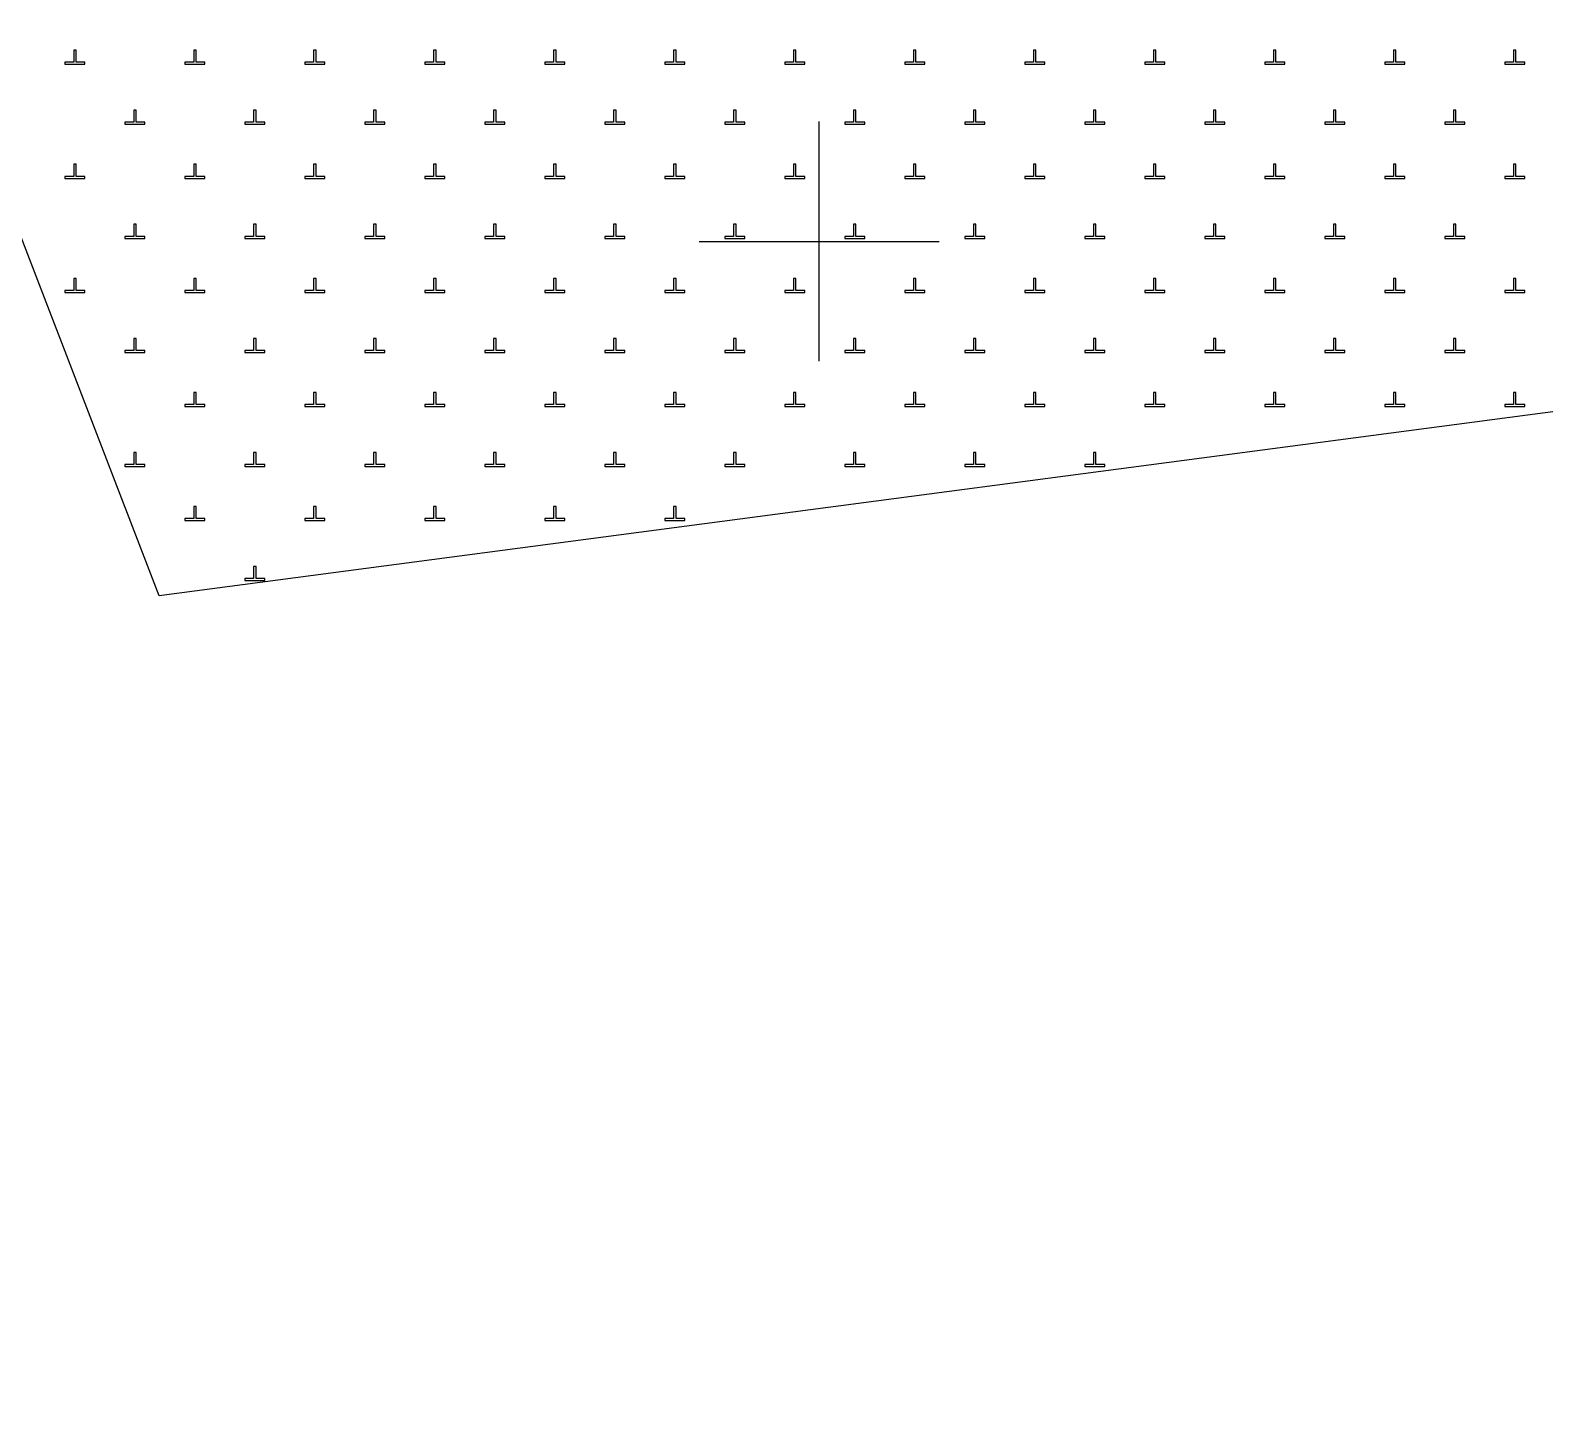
# Model space of a CAD drawing. Extents: x 550890 to 551618, y 1839259 to 1840146.
# Drawn here: x 551380.28 to 551418.14, y 1839971.05 to 1840005.28 of the extents above; entities that cross this region are included whole.
import ezdxf

# ---------------------------------------------------------------- set-up
doc = ezdxf.new("R2010")
doc.units = 0
for name, color, linetype in [('Level 10', 7, 'Continuous'), ('Level 19', 7, 'Continuous'), ('Level 63', 7, 'Continuous')]:
    doc.layers.add(name, color=color, linetype=linetype)

msp = doc.modelspace()

# ---------------------------------------------------------------- linework, layer by layer
at = {"layer": 'Level 10'}
msp.add_lwpolyline([(551419.93, 1839941.82), (551449.31, 1839963.25), (551424.53, 1839996.55), (551383.5, 1839991.13), (551380.09, 1840000), (551364.14, 1840041.48), (551375.37, 1840077.11), (551380.41, 1840102.63)], dxfattribs=at)
at = {"layer": 'Level 19'}
for p, q in [((551381.42, 1840004.78), (551381.36, 1840004.78)), ((551381.36, 1840004.78), (551381.36, 1840004.48)), ((551381.42, 1840004.48), (551381.42, 1840004.78)), ((551384.42, 1840004.78), (551384.36, 1840004.78)), ((551384.36, 1840004.78), (551384.36, 1840004.48)), ((551384.42, 1840004.48), (551384.42, 1840004.78)), ((551387.42, 1840004.78), (551387.36, 1840004.78)), ((551387.36, 1840004.78), (551387.36, 1840004.48)), ((551387.42, 1840004.48), (551387.42, 1840004.78)), ((551390.42, 1840004.78), (551390.36, 1840004.78)), ((551390.36, 1840004.78), (551390.36, 1840004.48)), ((551390.42, 1840004.48), (551390.42, 1840004.78)), ((551393.42, 1840004.78), (551393.36, 1840004.78)), ((551393.36, 1840004.78), (551393.36, 1840004.48)), ((551393.42, 1840004.48), (551393.42, 1840004.78)), ((551396.42, 1840004.78), (551396.36, 1840004.78)), ((551396.36, 1840004.78), (551396.36, 1840004.48)), ((551396.42, 1840004.48), (551396.42, 1840004.78)), ((551399.42, 1840004.78), (551399.36, 1840004.78)), ((551399.36, 1840004.78), (551399.36, 1840004.48)), ((551399.42, 1840004.48), (551399.42, 1840004.78)), ((551402.42, 1840004.78), (551402.36, 1840004.78)), ((551402.36, 1840004.78), (551402.36, 1840004.48)), ((551402.42, 1840004.48), (551402.42, 1840004.78)), ((551405.42, 1840004.78), (551405.36, 1840004.78)), ((551405.36, 1840004.78), (551405.36, 1840004.48)), ((551405.42, 1840004.48), (551405.42, 1840004.78)), ((551408.42, 1840004.78), (551408.36, 1840004.78)), ((551408.36, 1840004.78), (551408.36, 1840004.48)), ((551408.42, 1840004.48), (551408.42, 1840004.78)), ((551411.42, 1840004.78), (551411.36, 1840004.78)), ((551411.36, 1840004.78), (551411.36, 1840004.48)), ((551411.42, 1840004.48), (551411.42, 1840004.78)), ((551414.42, 1840004.78), (551414.36, 1840004.78)), ((551414.36, 1840004.78), (551414.36, 1840004.48)), ((551414.42, 1840004.48), (551414.42, 1840004.78)), ((551417.42, 1840004.78), (551417.36, 1840004.78)), ((551417.36, 1840004.78), (551417.36, 1840004.48)), ((551417.42, 1840004.48), (551417.42, 1840004.78)), ((551381.36, 1840004.48), (551381.14, 1840004.48)), ((551381.14, 1840004.48), (551381.14, 1840004.43)), ((551381.14, 1840004.43), (551381.64, 1840004.43)), ((551381.64, 1840004.48), (551381.42, 1840004.48)), ((551381.64, 1840004.43), (551381.64, 1840004.48)), ((551384.36, 1840004.48), (551384.14, 1840004.48)), ((551384.14, 1840004.48), (551384.14, 1840004.43)), ((551384.14, 1840004.43), (551384.64, 1840004.43)), ((551384.64, 1840004.48), (551384.42, 1840004.48)), ((551384.64, 1840004.43), (551384.64, 1840004.48)), ((551387.36, 1840004.48), (551387.14, 1840004.48)), ((551387.14, 1840004.48), (551387.14, 1840004.43)), ((551387.14, 1840004.43), (551387.64, 1840004.43)), ((551387.64, 1840004.48), (551387.42, 1840004.48)), ((551387.64, 1840004.43), (551387.64, 1840004.48)), ((551390.36, 1840004.48), (551390.14, 1840004.48)), ((551390.14, 1840004.48), (551390.14, 1840004.43)), ((551390.14, 1840004.43), (551390.64, 1840004.43)), ((551390.64, 1840004.48), (551390.42, 1840004.48)), ((551390.64, 1840004.43), (551390.64, 1840004.48)), ((551393.36, 1840004.48), (551393.14, 1840004.48)), ((551393.14, 1840004.48), (551393.14, 1840004.43)), ((551393.14, 1840004.43), (551393.64, 1840004.43)), ((551393.64, 1840004.48), (551393.42, 1840004.48)), ((551393.64, 1840004.43), (551393.64, 1840004.48)), ((551396.36, 1840004.48), (551396.14, 1840004.48)), ((551396.14, 1840004.48), (551396.14, 1840004.43)), ((551396.14, 1840004.43), (551396.64, 1840004.43)), ((551396.64, 1840004.48), (551396.42, 1840004.48)), ((551396.64, 1840004.43), (551396.64, 1840004.48)), ((551399.36, 1840004.48), (551399.14, 1840004.48)), ((551399.14, 1840004.48), (551399.14, 1840004.43)), ((551399.14, 1840004.43), (551399.64, 1840004.43)), ((551399.64, 1840004.48), (551399.42, 1840004.48)), ((551399.64, 1840004.43), (551399.64, 1840004.48)), ((551402.36, 1840004.48), (551402.14, 1840004.48)), ((551402.14, 1840004.48), (551402.14, 1840004.43)), ((551402.14, 1840004.43), (551402.64, 1840004.43)), ((551402.64, 1840004.48), (551402.42, 1840004.48)), ((551402.64, 1840004.43), (551402.64, 1840004.48)), ((551405.36, 1840004.48), (551405.14, 1840004.48)), ((551405.14, 1840004.48), (551405.14, 1840004.43)), ((551405.14, 1840004.43), (551405.64, 1840004.43)), ((551405.64, 1840004.48), (551405.42, 1840004.48)), ((551405.64, 1840004.43), (551405.64, 1840004.48)), ((551408.36, 1840004.48), (551408.14, 1840004.48)), ((551408.14, 1840004.48), (551408.14, 1840004.43)), ((551408.14, 1840004.43), (551408.64, 1840004.43)), ((551408.64, 1840004.48), (551408.42, 1840004.48)), ((551408.64, 1840004.43), (551408.64, 1840004.48)), ((551411.36, 1840004.48), (551411.14, 1840004.48)), ((551411.14, 1840004.48), (551411.14, 1840004.43)), ((551411.14, 1840004.43), (551411.64, 1840004.43)), ((551411.64, 1840004.48), (551411.42, 1840004.48)), ((551411.64, 1840004.43), (551411.64, 1840004.48)), ((551414.36, 1840004.48), (551414.14, 1840004.48)), ((551414.14, 1840004.48), (551414.14, 1840004.43)), ((551414.14, 1840004.43), (551414.64, 1840004.43)), ((551414.64, 1840004.48), (551414.42, 1840004.48)), ((551414.64, 1840004.43), (551414.64, 1840004.48)), ((551417.36, 1840004.48), (551417.14, 1840004.48)), ((551417.14, 1840004.48), (551417.14, 1840004.43)), ((551417.14, 1840004.43), (551417.64, 1840004.43)), ((551417.64, 1840004.48), (551417.42, 1840004.48)), ((551417.64, 1840004.43), (551417.64, 1840004.48)), ((551382.92, 1840003.28), (551382.86, 1840003.28)), ((551382.86, 1840003.28), (551382.86, 1840002.98)), ((551382.92, 1840002.98), (551382.92, 1840003.28)), ((551385.92, 1840003.28), (551385.86, 1840003.28)), ((551385.86, 1840003.28), (551385.86, 1840002.98)), ((551385.92, 1840002.98), (551385.92, 1840003.28)), ((551388.92, 1840003.28), (551388.86, 1840003.28)), ((551388.86, 1840003.28), (551388.86, 1840002.98)), ((551388.92, 1840002.98), (551388.92, 1840003.28)), ((551391.92, 1840003.28), (551391.86, 1840003.28)), ((551391.86, 1840003.28), (551391.86, 1840002.98)), ((551391.92, 1840002.98), (551391.92, 1840003.28)), ((551394.92, 1840003.28), (551394.86, 1840003.28)), ((551394.86, 1840003.28), (551394.86, 1840002.98)), ((551394.92, 1840002.98), (551394.92, 1840003.28)), ((551397.92, 1840003.28), (551397.86, 1840003.28)), ((551397.86, 1840003.28), (551397.86, 1840002.98)), ((551397.92, 1840002.98), (551397.92, 1840003.28)), ((551400.92, 1840003.28), (551400.86, 1840003.28)), ((551400.86, 1840003.28), (551400.86, 1840002.98)), ((551400.92, 1840002.98), (551400.92, 1840003.28)), ((551403.92, 1840003.28), (551403.86, 1840003.28)), ((551403.86, 1840003.28), (551403.86, 1840002.98)), ((551403.92, 1840002.98), (551403.92, 1840003.28)), ((551406.92, 1840003.28), (551406.86, 1840003.28)), ((551406.86, 1840003.28), (551406.86, 1840002.98)), ((551406.92, 1840002.98), (551406.92, 1840003.28)), ((551409.92, 1840003.28), (551409.86, 1840003.28)), ((551409.86, 1840003.28), (551409.86, 1840002.98)), ((551409.92, 1840002.98), (551409.92, 1840003.28)), ((551412.92, 1840003.28), (551412.86, 1840003.28)), ((551412.86, 1840003.28), (551412.86, 1840002.98)), ((551412.92, 1840002.98), (551412.92, 1840003.28)), ((551415.92, 1840003.28), (551415.86, 1840003.28)), ((551415.86, 1840003.28), (551415.86, 1840002.98)), ((551415.92, 1840002.98), (551415.92, 1840003.28)), ((551382.86, 1840002.98), (551382.64, 1840002.98)), ((551382.64, 1840002.98), (551382.64, 1840002.93)), ((551382.64, 1840002.93), (551383.14, 1840002.93)), ((551383.14, 1840002.98), (551382.92, 1840002.98)), ((551383.14, 1840002.93), (551383.14, 1840002.98)), ((551385.86, 1840002.98), (551385.64, 1840002.98)), ((551385.64, 1840002.98), (551385.64, 1840002.93)), ((551385.64, 1840002.93), (551386.14, 1840002.93)), ((551386.14, 1840002.98), (551385.92, 1840002.98)), ((551386.14, 1840002.93), (551386.14, 1840002.98)), ((551388.86, 1840002.98), (551388.64, 1840002.98)), ((551388.64, 1840002.98), (551388.64, 1840002.93)), ((551388.64, 1840002.93), (551389.14, 1840002.93)), ((551389.14, 1840002.98), (551388.92, 1840002.98)), ((551389.14, 1840002.93), (551389.14, 1840002.98)), ((551391.86, 1840002.98), (551391.64, 1840002.98)), ((551391.64, 1840002.98), (551391.64, 1840002.93)), ((551391.64, 1840002.93), (551392.14, 1840002.93)), ((551392.14, 1840002.98), (551391.92, 1840002.98)), ((551392.14, 1840002.93), (551392.14, 1840002.98)), ((551394.86, 1840002.98), (551394.64, 1840002.98)), ((551394.64, 1840002.98), (551394.64, 1840002.93)), ((551394.64, 1840002.93), (551395.14, 1840002.93)), ((551395.14, 1840002.98), (551394.92, 1840002.98)), ((551395.14, 1840002.93), (551395.14, 1840002.98)), ((551397.86, 1840002.98), (551397.64, 1840002.98)), ((551397.64, 1840002.98), (551397.64, 1840002.93)), ((551397.64, 1840002.93), (551398.14, 1840002.93)), ((551398.14, 1840002.98), (551397.92, 1840002.98)), ((551398.14, 1840002.93), (551398.14, 1840002.98)), ((551400.86, 1840002.98), (551400.64, 1840002.98)), ((551400.64, 1840002.98), (551400.64, 1840002.93)), ((551400.64, 1840002.93), (551401.14, 1840002.93)), ((551401.14, 1840002.98), (551400.92, 1840002.98)), ((551401.14, 1840002.93), (551401.14, 1840002.98)), ((551403.86, 1840002.98), (551403.64, 1840002.98)), ((551403.64, 1840002.98), (551403.64, 1840002.93)), ((551403.64, 1840002.93), (551404.14, 1840002.93)), ((551404.14, 1840002.98), (551403.92, 1840002.98)), ((551404.14, 1840002.93), (551404.14, 1840002.98)), ((551406.86, 1840002.98), (551406.64, 1840002.98)), ((551406.64, 1840002.98), (551406.64, 1840002.93)), ((551406.64, 1840002.93), (551407.14, 1840002.93)), ((551407.14, 1840002.98), (551406.92, 1840002.98)), ((551407.14, 1840002.93), (551407.14, 1840002.98)), ((551409.86, 1840002.98), (551409.64, 1840002.98)), ((551409.64, 1840002.98), (551409.64, 1840002.93)), ((551409.64, 1840002.93), (551410.14, 1840002.93)), ((551410.14, 1840002.98), (551409.92, 1840002.98)), ((551410.14, 1840002.93), (551410.14, 1840002.98)), ((551412.86, 1840002.98), (551412.64, 1840002.98)), ((551412.64, 1840002.98), (551412.64, 1840002.93)), ((551412.64, 1840002.93), (551413.14, 1840002.93)), ((551413.14, 1840002.98), (551412.92, 1840002.98)), ((551413.14, 1840002.93), (551413.14, 1840002.98)), ((551415.86, 1840002.98), (551415.64, 1840002.98)), ((551415.64, 1840002.98), (551415.64, 1840002.93)), ((551415.64, 1840002.93), (551416.14, 1840002.93)), ((551416.14, 1840002.98), (551415.92, 1840002.98)), ((551416.14, 1840002.93), (551416.14, 1840002.98)), ((551381.36, 1840001.62), (551381.14, 1840001.62)), ((551381.14, 1840001.62), (551381.14, 1840001.57)), ((551381.42, 1840001.93), (551381.36, 1840001.93)), ((551381.36, 1840001.93), (551381.36, 1840001.62)), ((551381.42, 1840001.62), (551381.42, 1840001.93)), ((551381.64, 1840001.62), (551381.42, 1840001.62)), ((551381.64, 1840001.57), (551381.64, 1840001.62)), ((551384.36, 1840001.62), (551384.14, 1840001.62)), ((551384.14, 1840001.62), (551384.14, 1840001.57)), ((551384.42, 1840001.93), (551384.36, 1840001.93)), ((551384.36, 1840001.93), (551384.36, 1840001.62)), ((551384.42, 1840001.62), (551384.42, 1840001.93)), ((551384.64, 1840001.62), (551384.42, 1840001.62)), ((551384.64, 1840001.57), (551384.64, 1840001.62)), ((551387.36, 1840001.62), (551387.14, 1840001.62)), ((551387.14, 1840001.62), (551387.14, 1840001.57)), ((551387.42, 1840001.93), (551387.36, 1840001.93)), ((551387.36, 1840001.93), (551387.36, 1840001.62)), ((551387.42, 1840001.62), (551387.42, 1840001.93)), ((551387.64, 1840001.62), (551387.42, 1840001.62)), ((551387.64, 1840001.57), (551387.64, 1840001.62)), ((551390.36, 1840001.62), (551390.14, 1840001.62)), ((551390.14, 1840001.62), (551390.14, 1840001.57)), ((551390.42, 1840001.93), (551390.36, 1840001.93)), ((551390.36, 1840001.93), (551390.36, 1840001.62)), ((551390.42, 1840001.62), (551390.42, 1840001.93)), ((551390.64, 1840001.62), (551390.42, 1840001.62)), ((551390.64, 1840001.57), (551390.64, 1840001.62)), ((551393.36, 1840001.62), (551393.14, 1840001.62)), ((551393.14, 1840001.62), (551393.14, 1840001.57)), ((551393.42, 1840001.93), (551393.36, 1840001.93)), ((551393.36, 1840001.93), (551393.36, 1840001.62)), ((551393.42, 1840001.62), (551393.42, 1840001.93)), ((551393.64, 1840001.62), (551393.42, 1840001.62)), ((551393.64, 1840001.57), (551393.64, 1840001.62)), ((551396.36, 1840001.62), (551396.14, 1840001.62)), ((551396.14, 1840001.62), (551396.14, 1840001.57)), ((551396.42, 1840001.93), (551396.36, 1840001.93)), ((551396.36, 1840001.93), (551396.36, 1840001.62)), ((551396.42, 1840001.62), (551396.42, 1840001.93)), ((551396.64, 1840001.62), (551396.42, 1840001.62)), ((551396.64, 1840001.57), (551396.64, 1840001.62)), ((551399.36, 1840001.62), (551399.14, 1840001.62)), ((551399.14, 1840001.62), (551399.14, 1840001.57)), ((551399.42, 1840001.93), (551399.36, 1840001.93)), ((551399.36, 1840001.93), (551399.36, 1840001.62)), ((551399.42, 1840001.62), (551399.42, 1840001.93)), ((551399.64, 1840001.62), (551399.42, 1840001.62)), ((551399.64, 1840001.57), (551399.64, 1840001.62)), ((551402.36, 1840001.62), (551402.14, 1840001.62)), ((551402.14, 1840001.62), (551402.14, 1840001.57)), ((551402.42, 1840001.93), (551402.36, 1840001.93)), ((551402.36, 1840001.93), (551402.36, 1840001.62)), ((551402.42, 1840001.62), (551402.42, 1840001.93)), ((551402.64, 1840001.62), (551402.42, 1840001.62)), ((551402.64, 1840001.57), (551402.64, 1840001.62)), ((551405.36, 1840001.62), (551405.14, 1840001.62)), ((551405.14, 1840001.62), (551405.14, 1840001.57)), ((551405.42, 1840001.93), (551405.36, 1840001.93)), ((551405.36, 1840001.93), (551405.36, 1840001.62)), ((551405.42, 1840001.62), (551405.42, 1840001.93)), ((551405.64, 1840001.62), (551405.42, 1840001.62)), ((551405.64, 1840001.57), (551405.64, 1840001.62)), ((551408.36, 1840001.62), (551408.14, 1840001.62)), ((551408.14, 1840001.62), (551408.14, 1840001.57)), ((551408.42, 1840001.93), (551408.36, 1840001.93)), ((551408.36, 1840001.93), (551408.36, 1840001.62)), ((551408.42, 1840001.62), (551408.42, 1840001.93)), ((551408.64, 1840001.62), (551408.42, 1840001.62)), ((551408.64, 1840001.57), (551408.64, 1840001.62)), ((551411.36, 1840001.62), (551411.14, 1840001.62)), ((551411.14, 1840001.62), (551411.14, 1840001.57)), ((551411.42, 1840001.93), (551411.36, 1840001.93)), ((551411.36, 1840001.93), (551411.36, 1840001.62)), ((551411.42, 1840001.62), (551411.42, 1840001.93)), ((551411.64, 1840001.62), (551411.42, 1840001.62)), ((551411.64, 1840001.57), (551411.64, 1840001.62)), ((551414.36, 1840001.62), (551414.14, 1840001.62)), ((551414.14, 1840001.62), (551414.14, 1840001.57)), ((551414.42, 1840001.93), (551414.36, 1840001.93)), ((551414.36, 1840001.93), (551414.36, 1840001.62)), ((551414.42, 1840001.62), (551414.42, 1840001.93)), ((551414.64, 1840001.62), (551414.42, 1840001.62)), ((551414.64, 1840001.57), (551414.64, 1840001.62)), ((551417.36, 1840001.62), (551417.14, 1840001.62)), ((551417.14, 1840001.62), (551417.14, 1840001.57)), ((551417.42, 1840001.93), (551417.36, 1840001.93)), ((551417.36, 1840001.93), (551417.36, 1840001.62)), ((551417.42, 1840001.62), (551417.42, 1840001.93)), ((551417.64, 1840001.62), (551417.42, 1840001.62)), ((551417.64, 1840001.57), (551417.64, 1840001.62)), ((551381.14, 1840001.57), (551381.64, 1840001.57)), ((551384.14, 1840001.57), (551384.64, 1840001.57)), ((551387.14, 1840001.57), (551387.64, 1840001.57)), ((551390.14, 1840001.57), (551390.64, 1840001.57)), ((551393.14, 1840001.57), (551393.64, 1840001.57)), ((551396.14, 1840001.57), (551396.64, 1840001.57)), ((551399.14, 1840001.57), (551399.64, 1840001.57)), ((551402.14, 1840001.57), (551402.64, 1840001.57)), ((551405.14, 1840001.57), (551405.64, 1840001.57)), ((551408.14, 1840001.57), (551408.64, 1840001.57)), ((551411.14, 1840001.57), (551411.64, 1840001.57)), ((551414.14, 1840001.57), (551414.64, 1840001.57)), ((551417.14, 1840001.57), (551417.64, 1840001.57)), ((551382.86, 1840000.12), (551382.64, 1840000.12)), ((551382.64, 1840000.12), (551382.64, 1840000.07)), ((551382.92, 1840000.43), (551382.86, 1840000.43)), ((551382.86, 1840000.43), (551382.86, 1840000.12)), ((551382.92, 1840000.12), (551382.92, 1840000.43)), ((551383.14, 1840000.12), (551382.92, 1840000.12)), ((551383.14, 1840000.07), (551383.14, 1840000.12)), ((551385.86, 1840000.12), (551385.64, 1840000.12)), ((551385.64, 1840000.12), (551385.64, 1840000.07)), ((551385.92, 1840000.43), (551385.86, 1840000.43)), ((551385.86, 1840000.43), (551385.86, 1840000.12)), ((551385.92, 1840000.12), (551385.92, 1840000.43)), ((551386.14, 1840000.12), (551385.92, 1840000.12)), ((551386.14, 1840000.07), (551386.14, 1840000.12)), ((551388.86, 1840000.12), (551388.64, 1840000.12)), ((551388.64, 1840000.12), (551388.64, 1840000.07)), ((551388.92, 1840000.43), (551388.86, 1840000.43)), ((551388.86, 1840000.43), (551388.86, 1840000.12)), ((551388.92, 1840000.12), (551388.92, 1840000.43)), ((551389.14, 1840000.12), (551388.92, 1840000.12)), ((551389.14, 1840000.07), (551389.14, 1840000.12)), ((551391.86, 1840000.12), (551391.64, 1840000.12)), ((551391.64, 1840000.12), (551391.64, 1840000.07)), ((551391.92, 1840000.43), (551391.86, 1840000.43)), ((551391.86, 1840000.43), (551391.86, 1840000.12)), ((551391.92, 1840000.12), (551391.92, 1840000.43)), ((551392.14, 1840000.12), (551391.92, 1840000.12)), ((551392.14, 1840000.07), (551392.14, 1840000.12)), ((551394.86, 1840000.12), (551394.64, 1840000.12)), ((551394.64, 1840000.12), (551394.64, 1840000.07)), ((551394.92, 1840000.43), (551394.86, 1840000.43)), ((551394.86, 1840000.43), (551394.86, 1840000.12)), ((551394.92, 1840000.12), (551394.92, 1840000.43)), ((551395.14, 1840000.12), (551394.92, 1840000.12)), ((551395.14, 1840000.07), (551395.14, 1840000.12)), ((551397.86, 1840000.12), (551397.64, 1840000.12)), ((551397.64, 1840000.12), (551397.64, 1840000.07)), ((551397.92, 1840000.43), (551397.86, 1840000.43)), ((551397.86, 1840000.43), (551397.86, 1840000.12)), ((551397.92, 1840000.12), (551397.92, 1840000.43)), ((551398.14, 1840000.12), (551397.92, 1840000.12)), ((551398.14, 1840000.07), (551398.14, 1840000.12)), ((551400.86, 1840000.12), (551400.64, 1840000.12)), ((551400.64, 1840000.12), (551400.64, 1840000.07)), ((551400.92, 1840000.43), (551400.86, 1840000.43)), ((551400.86, 1840000.43), (551400.86, 1840000.12)), ((551400.92, 1840000.12), (551400.92, 1840000.43)), ((551401.14, 1840000.12), (551400.92, 1840000.12)), ((551401.14, 1840000.07), (551401.14, 1840000.12)), ((551403.86, 1840000.12), (551403.64, 1840000.12)), ((551403.64, 1840000.12), (551403.64, 1840000.07)), ((551403.92, 1840000.43), (551403.86, 1840000.43)), ((551403.86, 1840000.43), (551403.86, 1840000.12)), ((551403.92, 1840000.12), (551403.92, 1840000.43)), ((551404.14, 1840000.12), (551403.92, 1840000.12)), ((551404.14, 1840000.07), (551404.14, 1840000.12)), ((551406.86, 1840000.12), (551406.64, 1840000.12)), ((551406.64, 1840000.12), (551406.64, 1840000.07)), ((551406.92, 1840000.43), (551406.86, 1840000.43)), ((551406.86, 1840000.43), (551406.86, 1840000.12)), ((551406.92, 1840000.12), (551406.92, 1840000.43)), ((551407.14, 1840000.12), (551406.92, 1840000.12)), ((551407.14, 1840000.07), (551407.14, 1840000.12)), ((551409.86, 1840000.12), (551409.64, 1840000.12)), ((551409.64, 1840000.12), (551409.64, 1840000.07)), ((551409.92, 1840000.43), (551409.86, 1840000.43)), ((551409.86, 1840000.43), (551409.86, 1840000.12)), ((551409.92, 1840000.12), (551409.92, 1840000.43)), ((551410.14, 1840000.12), (551409.92, 1840000.12)), ((551410.14, 1840000.07), (551410.14, 1840000.12)), ((551412.86, 1840000.12), (551412.64, 1840000.12)), ((551412.64, 1840000.12), (551412.64, 1840000.07)), ((551412.92, 1840000.43), (551412.86, 1840000.43)), ((551412.86, 1840000.43), (551412.86, 1840000.12)), ((551412.92, 1840000.12), (551412.92, 1840000.43)), ((551413.14, 1840000.12), (551412.92, 1840000.12)), ((551413.14, 1840000.07), (551413.14, 1840000.12)), ((551415.86, 1840000.12), (551415.64, 1840000.12)), ((551415.64, 1840000.12), (551415.64, 1840000.07)), ((551415.92, 1840000.43), (551415.86, 1840000.43)), ((551415.86, 1840000.43), (551415.86, 1840000.12)), ((551415.92, 1840000.12), (551415.92, 1840000.43)), ((551416.14, 1840000.12), (551415.92, 1840000.12)), ((551416.14, 1840000.07), (551416.14, 1840000.12)), ((551382.64, 1840000.07), (551383.14, 1840000.07)), ((551385.64, 1840000.07), (551386.14, 1840000.07)), ((551388.64, 1840000.07), (551389.14, 1840000.07)), ((551391.64, 1840000.07), (551392.14, 1840000.07)), ((551394.64, 1840000.07), (551395.14, 1840000.07)), ((551397.64, 1840000.07), (551398.14, 1840000.07)), ((551400.64, 1840000.07), (551401.14, 1840000.07)), ((551403.64, 1840000.07), (551404.14, 1840000.07)), ((551406.64, 1840000.07), (551407.14, 1840000.07)), ((551409.64, 1840000.07), (551410.14, 1840000.07)), ((551412.64, 1840000.07), (551413.14, 1840000.07)), ((551415.64, 1840000.07), (551416.14, 1840000.07)), ((551381.42, 1839999.07), (551381.36, 1839999.07)), ((551381.36, 1839999.07), (551381.36, 1839998.77)), ((551381.42, 1839998.77), (551381.42, 1839999.07)), ((551384.42, 1839999.07), (551384.36, 1839999.07)), ((551384.36, 1839999.07), (551384.36, 1839998.77)), ((551384.42, 1839998.77), (551384.42, 1839999.07)), ((551387.42, 1839999.07), (551387.36, 1839999.07)), ((551387.36, 1839999.07), (551387.36, 1839998.77)), ((551387.42, 1839998.77), (551387.42, 1839999.07)), ((551390.42, 1839999.07), (551390.36, 1839999.07)), ((551390.36, 1839999.07), (551390.36, 1839998.77)), ((551390.42, 1839998.77), (551390.42, 1839999.07)), ((551393.42, 1839999.07), (551393.36, 1839999.07)), ((551393.36, 1839999.07), (551393.36, 1839998.77)), ((551393.42, 1839998.77), (551393.42, 1839999.07)), ((551396.42, 1839999.07), (551396.36, 1839999.07)), ((551396.36, 1839999.07), (551396.36, 1839998.77)), ((551396.42, 1839998.77), (551396.42, 1839999.07)), ((551399.42, 1839999.07), (551399.36, 1839999.07)), ((551399.36, 1839999.07), (551399.36, 1839998.77)), ((551399.42, 1839998.77), (551399.42, 1839999.07)), ((551402.42, 1839999.07), (551402.36, 1839999.07)), ((551402.36, 1839999.07), (551402.36, 1839998.77)), ((551402.42, 1839998.77), (551402.42, 1839999.07)), ((551405.42, 1839999.07), (551405.36, 1839999.07)), ((551405.36, 1839999.07), (551405.36, 1839998.77)), ((551405.42, 1839998.77), (551405.42, 1839999.07)), ((551408.42, 1839999.07), (551408.36, 1839999.07)), ((551408.36, 1839999.07), (551408.36, 1839998.77)), ((551408.42, 1839998.77), (551408.42, 1839999.07)), ((551411.42, 1839999.07), (551411.36, 1839999.07)), ((551411.36, 1839999.07), (551411.36, 1839998.77)), ((551411.42, 1839998.77), (551411.42, 1839999.07)), ((551414.42, 1839999.07), (551414.36, 1839999.07)), ((551414.36, 1839999.07), (551414.36, 1839998.77)), ((551414.42, 1839998.77), (551414.42, 1839999.07)), ((551417.42, 1839999.07), (551417.36, 1839999.07)), ((551417.36, 1839999.07), (551417.36, 1839998.77)), ((551417.42, 1839998.77), (551417.42, 1839999.07)), ((551381.36, 1839998.77), (551381.14, 1839998.77)), ((551381.14, 1839998.77), (551381.14, 1839998.72)), ((551381.14, 1839998.72), (551381.64, 1839998.72)), ((551381.64, 1839998.77), (551381.42, 1839998.77)), ((551381.64, 1839998.72), (551381.64, 1839998.77)), ((551384.36, 1839998.77), (551384.14, 1839998.77)), ((551384.14, 1839998.77), (551384.14, 1839998.72)), ((551384.14, 1839998.72), (551384.64, 1839998.72)), ((551384.64, 1839998.77), (551384.42, 1839998.77)), ((551384.64, 1839998.72), (551384.64, 1839998.77)), ((551387.36, 1839998.77), (551387.14, 1839998.77)), ((551387.14, 1839998.77), (551387.14, 1839998.72)), ((551387.14, 1839998.72), (551387.64, 1839998.72)), ((551387.64, 1839998.77), (551387.42, 1839998.77)), ((551387.64, 1839998.72), (551387.64, 1839998.77)), ((551390.36, 1839998.77), (551390.14, 1839998.77)), ((551390.14, 1839998.77), (551390.14, 1839998.72)), ((551390.14, 1839998.72), (551390.64, 1839998.72)), ((551390.64, 1839998.77), (551390.42, 1839998.77)), ((551390.64, 1839998.72), (551390.64, 1839998.77)), ((551393.36, 1839998.77), (551393.14, 1839998.77)), ((551393.14, 1839998.77), (551393.14, 1839998.72)), ((551393.14, 1839998.72), (551393.64, 1839998.72)), ((551393.64, 1839998.77), (551393.42, 1839998.77)), ((551393.64, 1839998.72), (551393.64, 1839998.77)), ((551396.36, 1839998.77), (551396.14, 1839998.77)), ((551396.14, 1839998.77), (551396.14, 1839998.72)), ((551396.14, 1839998.72), (551396.64, 1839998.72)), ((551396.64, 1839998.77), (551396.42, 1839998.77)), ((551396.64, 1839998.72), (551396.64, 1839998.77)), ((551399.36, 1839998.77), (551399.14, 1839998.77)), ((551399.14, 1839998.77), (551399.14, 1839998.72)), ((551399.14, 1839998.72), (551399.64, 1839998.72)), ((551399.64, 1839998.77), (551399.42, 1839998.77)), ((551399.64, 1839998.72), (551399.64, 1839998.77)), ((551402.36, 1839998.77), (551402.14, 1839998.77)), ((551402.14, 1839998.77), (551402.14, 1839998.72)), ((551402.14, 1839998.72), (551402.64, 1839998.72)), ((551402.64, 1839998.77), (551402.42, 1839998.77)), ((551402.64, 1839998.72), (551402.64, 1839998.77)), ((551405.36, 1839998.77), (551405.14, 1839998.77)), ((551405.14, 1839998.77), (551405.14, 1839998.72)), ((551405.14, 1839998.72), (551405.64, 1839998.72)), ((551405.64, 1839998.77), (551405.42, 1839998.77)), ((551405.64, 1839998.72), (551405.64, 1839998.77)), ((551408.36, 1839998.77), (551408.14, 1839998.77)), ((551408.14, 1839998.77), (551408.14, 1839998.72)), ((551408.14, 1839998.72), (551408.64, 1839998.72)), ((551408.64, 1839998.77), (551408.42, 1839998.77)), ((551408.64, 1839998.72), (551408.64, 1839998.77)), ((551411.36, 1839998.77), (551411.14, 1839998.77)), ((551411.14, 1839998.77), (551411.14, 1839998.72)), ((551411.14, 1839998.72), (551411.64, 1839998.72)), ((551411.64, 1839998.77), (551411.42, 1839998.77)), ((551411.64, 1839998.72), (551411.64, 1839998.77)), ((551414.36, 1839998.77), (551414.14, 1839998.77)), ((551414.14, 1839998.77), (551414.14, 1839998.72)), ((551414.14, 1839998.72), (551414.64, 1839998.72)), ((551414.64, 1839998.77), (551414.42, 1839998.77)), ((551414.64, 1839998.72), (551414.64, 1839998.77)), ((551417.36, 1839998.77), (551417.14, 1839998.77)), ((551417.14, 1839998.77), (551417.14, 1839998.72)), ((551417.14, 1839998.72), (551417.64, 1839998.72)), ((551417.64, 1839998.77), (551417.42, 1839998.77)), ((551417.64, 1839998.72), (551417.64, 1839998.77)), ((551382.92, 1839997.57), (551382.86, 1839997.57)), ((551382.86, 1839997.57), (551382.86, 1839997.27)), ((551382.92, 1839997.27), (551382.92, 1839997.57)), ((551385.92, 1839997.57), (551385.86, 1839997.57)), ((551385.86, 1839997.57), (551385.86, 1839997.27)), ((551385.92, 1839997.27), (551385.92, 1839997.57)), ((551388.92, 1839997.57), (551388.86, 1839997.57)), ((551388.86, 1839997.57), (551388.86, 1839997.27)), ((551388.92, 1839997.27), (551388.92, 1839997.57)), ((551391.92, 1839997.57), (551391.86, 1839997.57)), ((551391.86, 1839997.57), (551391.86, 1839997.27)), ((551391.92, 1839997.27), (551391.92, 1839997.57)), ((551394.92, 1839997.57), (551394.86, 1839997.57)), ((551394.86, 1839997.57), (551394.86, 1839997.27)), ((551394.92, 1839997.27), (551394.92, 1839997.57)), ((551397.92, 1839997.57), (551397.86, 1839997.57)), ((551397.86, 1839997.57), (551397.86, 1839997.27)), ((551397.92, 1839997.27), (551397.92, 1839997.57)), ((551400.92, 1839997.57), (551400.86, 1839997.57)), ((551400.86, 1839997.57), (551400.86, 1839997.27)), ((551400.92, 1839997.27), (551400.92, 1839997.57)), ((551403.92, 1839997.57), (551403.86, 1839997.57)), ((551403.86, 1839997.57), (551403.86, 1839997.27)), ((551403.92, 1839997.27), (551403.92, 1839997.57)), ((551406.92, 1839997.57), (551406.86, 1839997.57)), ((551406.86, 1839997.57), (551406.86, 1839997.27)), ((551406.92, 1839997.27), (551406.92, 1839997.57)), ((551409.92, 1839997.57), (551409.86, 1839997.57)), ((551409.86, 1839997.57), (551409.86, 1839997.27)), ((551409.92, 1839997.27), (551409.92, 1839997.57)), ((551412.92, 1839997.57), (551412.86, 1839997.57)), ((551412.86, 1839997.57), (551412.86, 1839997.27)), ((551412.92, 1839997.27), (551412.92, 1839997.57)), ((551415.92, 1839997.57), (551415.86, 1839997.57)), ((551415.86, 1839997.57), (551415.86, 1839997.27)), ((551415.92, 1839997.27), (551415.92, 1839997.57)), ((551382.86, 1839997.27), (551382.64, 1839997.27)), ((551382.64, 1839997.27), (551382.64, 1839997.22)), ((551382.64, 1839997.22), (551383.14, 1839997.22)), ((551383.14, 1839997.27), (551382.92, 1839997.27)), ((551383.14, 1839997.22), (551383.14, 1839997.27)), ((551385.86, 1839997.27), (551385.64, 1839997.27)), ((551385.64, 1839997.27), (551385.64, 1839997.22)), ((551385.64, 1839997.22), (551386.14, 1839997.22)), ((551386.14, 1839997.27), (551385.92, 1839997.27)), ((551386.14, 1839997.22), (551386.14, 1839997.27)), ((551388.86, 1839997.27), (551388.64, 1839997.27)), ((551388.64, 1839997.27), (551388.64, 1839997.22)), ((551388.64, 1839997.22), (551389.14, 1839997.22)), ((551389.14, 1839997.27), (551388.92, 1839997.27)), ((551389.14, 1839997.22), (551389.14, 1839997.27)), ((551391.86, 1839997.27), (551391.64, 1839997.27)), ((551391.64, 1839997.27), (551391.64, 1839997.22)), ((551391.64, 1839997.22), (551392.14, 1839997.22)), ((551392.14, 1839997.27), (551391.92, 1839997.27)), ((551392.14, 1839997.22), (551392.14, 1839997.27)), ((551394.86, 1839997.27), (551394.64, 1839997.27)), ((551394.64, 1839997.27), (551394.64, 1839997.22)), ((551394.64, 1839997.22), (551395.14, 1839997.22)), ((551395.14, 1839997.27), (551394.92, 1839997.27)), ((551395.14, 1839997.22), (551395.14, 1839997.27)), ((551397.86, 1839997.27), (551397.64, 1839997.27)), ((551397.64, 1839997.27), (551397.64, 1839997.22)), ((551397.64, 1839997.22), (551398.14, 1839997.22)), ((551398.14, 1839997.27), (551397.92, 1839997.27)), ((551398.14, 1839997.22), (551398.14, 1839997.27)), ((551400.86, 1839997.27), (551400.64, 1839997.27)), ((551400.64, 1839997.27), (551400.64, 1839997.22)), ((551400.64, 1839997.22), (551401.14, 1839997.22)), ((551401.14, 1839997.27), (551400.92, 1839997.27)), ((551401.14, 1839997.22), (551401.14, 1839997.27)), ((551403.86, 1839997.27), (551403.64, 1839997.27)), ((551403.64, 1839997.27), (551403.64, 1839997.22)), ((551403.64, 1839997.22), (551404.14, 1839997.22)), ((551404.14, 1839997.27), (551403.92, 1839997.27)), ((551404.14, 1839997.22), (551404.14, 1839997.27)), ((551406.86, 1839997.27), (551406.64, 1839997.27)), ((551406.64, 1839997.27), (551406.64, 1839997.22)), ((551406.64, 1839997.22), (551407.14, 1839997.22)), ((551407.14, 1839997.27), (551406.92, 1839997.27)), ((551407.14, 1839997.22), (551407.14, 1839997.27)), ((551409.86, 1839997.27), (551409.64, 1839997.27)), ((551409.64, 1839997.27), (551409.64, 1839997.22)), ((551409.64, 1839997.22), (551410.14, 1839997.22)), ((551410.14, 1839997.27), (551409.92, 1839997.27)), ((551410.14, 1839997.22), (551410.14, 1839997.27)), ((551412.86, 1839997.27), (551412.64, 1839997.27)), ((551412.64, 1839997.27), (551412.64, 1839997.22)), ((551412.64, 1839997.22), (551413.14, 1839997.22)), ((551413.14, 1839997.27), (551412.92, 1839997.27)), ((551413.14, 1839997.22), (551413.14, 1839997.27)), ((551415.86, 1839997.27), (551415.64, 1839997.27)), ((551415.64, 1839997.27), (551415.64, 1839997.22)), ((551415.64, 1839997.22), (551416.14, 1839997.22)), ((551416.14, 1839997.27), (551415.92, 1839997.27)), ((551416.14, 1839997.22), (551416.14, 1839997.27)), ((551384.36, 1839995.92), (551384.14, 1839995.92)), ((551384.14, 1839995.92), (551384.14, 1839995.87)), ((551384.42, 1839996.22), (551384.36, 1839996.22)), ((551384.36, 1839996.22), (551384.36, 1839995.92)), ((551384.42, 1839995.92), (551384.42, 1839996.22)), ((551384.64, 1839995.92), (551384.42, 1839995.92)), ((551384.64, 1839995.87), (551384.64, 1839995.92)), ((551387.36, 1839995.92), (551387.14, 1839995.92)), ((551387.14, 1839995.92), (551387.14, 1839995.87)), ((551387.42, 1839996.22), (551387.36, 1839996.22)), ((551387.36, 1839996.22), (551387.36, 1839995.92)), ((551387.42, 1839995.92), (551387.42, 1839996.22)), ((551387.64, 1839995.92), (551387.42, 1839995.92)), ((551387.64, 1839995.87), (551387.64, 1839995.92)), ((551390.36, 1839995.92), (551390.14, 1839995.92)), ((551390.14, 1839995.92), (551390.14, 1839995.87)), ((551390.42, 1839996.22), (551390.36, 1839996.22)), ((551390.36, 1839996.22), (551390.36, 1839995.92)), ((551390.42, 1839995.92), (551390.42, 1839996.22)), ((551390.64, 1839995.92), (551390.42, 1839995.92)), ((551390.64, 1839995.87), (551390.64, 1839995.92)), ((551393.36, 1839995.92), (551393.14, 1839995.92)), ((551393.14, 1839995.92), (551393.14, 1839995.87)), ((551393.42, 1839996.22), (551393.36, 1839996.22)), ((551393.36, 1839996.22), (551393.36, 1839995.92)), ((551393.42, 1839995.92), (551393.42, 1839996.22)), ((551393.64, 1839995.92), (551393.42, 1839995.92)), ((551393.64, 1839995.87), (551393.64, 1839995.92)), ((551396.36, 1839995.92), (551396.14, 1839995.92)), ((551396.14, 1839995.92), (551396.14, 1839995.87)), ((551396.42, 1839996.22), (551396.36, 1839996.22)), ((551396.36, 1839996.22), (551396.36, 1839995.92)), ((551396.42, 1839995.92), (551396.42, 1839996.22)), ((551396.64, 1839995.92), (551396.42, 1839995.92)), ((551396.64, 1839995.87), (551396.64, 1839995.92)), ((551399.36, 1839995.92), (551399.14, 1839995.92)), ((551399.14, 1839995.92), (551399.14, 1839995.87)), ((551399.42, 1839996.22), (551399.36, 1839996.22)), ((551399.36, 1839996.22), (551399.36, 1839995.92)), ((551399.42, 1839995.92), (551399.42, 1839996.22)), ((551399.64, 1839995.92), (551399.42, 1839995.92)), ((551399.64, 1839995.87), (551399.64, 1839995.92)), ((551402.36, 1839995.92), (551402.14, 1839995.92)), ((551402.14, 1839995.92), (551402.14, 1839995.87)), ((551402.42, 1839996.22), (551402.36, 1839996.22)), ((551402.36, 1839996.22), (551402.36, 1839995.92)), ((551402.42, 1839995.92), (551402.42, 1839996.22)), ((551402.64, 1839995.92), (551402.42, 1839995.92)), ((551402.64, 1839995.87), (551402.64, 1839995.92)), ((551405.36, 1839995.92), (551405.14, 1839995.92)), ((551405.14, 1839995.92), (551405.14, 1839995.87)), ((551405.42, 1839996.22), (551405.36, 1839996.22)), ((551405.36, 1839996.22), (551405.36, 1839995.92)), ((551405.42, 1839995.92), (551405.42, 1839996.22)), ((551405.64, 1839995.92), (551405.42, 1839995.92)), ((551405.64, 1839995.87), (551405.64, 1839995.92)), ((551408.36, 1839995.92), (551408.14, 1839995.92)), ((551408.14, 1839995.92), (551408.14, 1839995.87)), ((551408.42, 1839996.22), (551408.36, 1839996.22)), ((551408.36, 1839996.22), (551408.36, 1839995.92)), ((551408.42, 1839995.92), (551408.42, 1839996.22)), ((551408.64, 1839995.92), (551408.42, 1839995.92)), ((551408.64, 1839995.87), (551408.64, 1839995.92)), ((551411.36, 1839995.92), (551411.14, 1839995.92)), ((551411.14, 1839995.92), (551411.14, 1839995.87)), ((551411.42, 1839996.22), (551411.36, 1839996.22)), ((551411.36, 1839996.22), (551411.36, 1839995.92)), ((551411.42, 1839995.92), (551411.42, 1839996.22)), ((551411.64, 1839995.92), (551411.42, 1839995.92)), ((551411.64, 1839995.87), (551411.64, 1839995.92)), ((551414.36, 1839995.92), (551414.14, 1839995.92)), ((551414.14, 1839995.92), (551414.14, 1839995.87)), ((551414.42, 1839996.22), (551414.36, 1839996.22)), ((551414.36, 1839996.22), (551414.36, 1839995.92)), ((551414.42, 1839995.92), (551414.42, 1839996.22)), ((551414.64, 1839995.92), (551414.42, 1839995.92)), ((551414.64, 1839995.87), (551414.64, 1839995.92)), ((551417.36, 1839995.92), (551417.14, 1839995.92)), ((551417.14, 1839995.92), (551417.14, 1839995.87)), ((551417.42, 1839996.22), (551417.36, 1839996.22)), ((551417.36, 1839996.22), (551417.36, 1839995.92)), ((551417.42, 1839995.92), (551417.42, 1839996.22)), ((551417.64, 1839995.92), (551417.42, 1839995.92)), ((551417.64, 1839995.87), (551417.64, 1839995.92)), ((551384.14, 1839995.87), (551384.64, 1839995.87)), ((551387.14, 1839995.87), (551387.64, 1839995.87)), ((551390.14, 1839995.87), (551390.64, 1839995.87)), ((551393.14, 1839995.87), (551393.64, 1839995.87)), ((551396.14, 1839995.87), (551396.64, 1839995.87)), ((551399.14, 1839995.87), (551399.64, 1839995.87)), ((551402.14, 1839995.87), (551402.64, 1839995.87)), ((551405.14, 1839995.87), (551405.64, 1839995.87)), ((551408.14, 1839995.87), (551408.64, 1839995.87)), ((551411.14, 1839995.87), (551411.64, 1839995.87)), ((551414.14, 1839995.87), (551414.64, 1839995.87)), ((551417.14, 1839995.87), (551417.64, 1839995.87)), ((551382.86, 1839994.42), (551382.64, 1839994.42)), ((551382.64, 1839994.42), (551382.64, 1839994.37)), ((551382.92, 1839994.72), (551382.86, 1839994.72)), ((551382.86, 1839994.72), (551382.86, 1839994.42)), ((551382.92, 1839994.42), (551382.92, 1839994.72)), ((551383.14, 1839994.42), (551382.92, 1839994.42)), ((551383.14, 1839994.37), (551383.14, 1839994.42)), ((551385.86, 1839994.42), (551385.64, 1839994.42)), ((551385.64, 1839994.42), (551385.64, 1839994.37)), ((551385.92, 1839994.72), (551385.86, 1839994.72)), ((551385.86, 1839994.72), (551385.86, 1839994.42)), ((551385.92, 1839994.42), (551385.92, 1839994.72)), ((551386.14, 1839994.42), (551385.92, 1839994.42)), ((551386.14, 1839994.37), (551386.14, 1839994.42)), ((551388.86, 1839994.42), (551388.64, 1839994.42)), ((551388.64, 1839994.42), (551388.64, 1839994.37)), ((551388.92, 1839994.72), (551388.86, 1839994.72)), ((551388.86, 1839994.72), (551388.86, 1839994.42)), ((551388.92, 1839994.42), (551388.92, 1839994.72)), ((551389.14, 1839994.42), (551388.92, 1839994.42)), ((551389.14, 1839994.37), (551389.14, 1839994.42)), ((551391.86, 1839994.42), (551391.64, 1839994.42)), ((551391.64, 1839994.42), (551391.64, 1839994.37)), ((551391.92, 1839994.72), (551391.86, 1839994.72)), ((551391.86, 1839994.72), (551391.86, 1839994.42)), ((551391.92, 1839994.42), (551391.92, 1839994.72)), ((551392.14, 1839994.42), (551391.92, 1839994.42)), ((551392.14, 1839994.37), (551392.14, 1839994.42)), ((551394.86, 1839994.42), (551394.64, 1839994.42)), ((551394.64, 1839994.42), (551394.64, 1839994.37)), ((551394.92, 1839994.72), (551394.86, 1839994.72)), ((551394.86, 1839994.72), (551394.86, 1839994.42)), ((551394.92, 1839994.42), (551394.92, 1839994.72)), ((551395.14, 1839994.42), (551394.92, 1839994.42)), ((551395.14, 1839994.37), (551395.14, 1839994.42)), ((551397.86, 1839994.42), (551397.64, 1839994.42)), ((551397.64, 1839994.42), (551397.64, 1839994.37)), ((551397.92, 1839994.72), (551397.86, 1839994.72)), ((551397.86, 1839994.72), (551397.86, 1839994.42)), ((551397.92, 1839994.42), (551397.92, 1839994.72)), ((551398.14, 1839994.42), (551397.92, 1839994.42)), ((551398.14, 1839994.37), (551398.14, 1839994.42)), ((551400.86, 1839994.42), (551400.64, 1839994.42)), ((551400.64, 1839994.42), (551400.64, 1839994.37)), ((551400.92, 1839994.72), (551400.86, 1839994.72)), ((551400.86, 1839994.72), (551400.86, 1839994.42)), ((551400.92, 1839994.42), (551400.92, 1839994.72)), ((551401.14, 1839994.42), (551400.92, 1839994.42)), ((551401.14, 1839994.37), (551401.14, 1839994.42)), ((551403.86, 1839994.42), (551403.64, 1839994.42)), ((551403.64, 1839994.42), (551403.64, 1839994.37)), ((551403.92, 1839994.72), (551403.86, 1839994.72)), ((551403.86, 1839994.72), (551403.86, 1839994.42)), ((551403.92, 1839994.42), (551403.92, 1839994.72)), ((551404.14, 1839994.42), (551403.92, 1839994.42)), ((551404.14, 1839994.37), (551404.14, 1839994.42)), ((551406.86, 1839994.42), (551406.64, 1839994.42)), ((551406.64, 1839994.42), (551406.64, 1839994.37)), ((551406.92, 1839994.72), (551406.86, 1839994.72)), ((551406.86, 1839994.72), (551406.86, 1839994.42)), ((551406.92, 1839994.42), (551406.92, 1839994.72)), ((551407.14, 1839994.42), (551406.92, 1839994.42)), ((551407.14, 1839994.37), (551407.14, 1839994.42)), ((551382.64, 1839994.37), (551383.14, 1839994.37)), ((551385.64, 1839994.37), (551386.14, 1839994.37)), ((551388.64, 1839994.37), (551389.14, 1839994.37)), ((551391.64, 1839994.37), (551392.14, 1839994.37)), ((551394.64, 1839994.37), (551395.14, 1839994.37)), ((551397.64, 1839994.37), (551398.14, 1839994.37)), ((551400.64, 1839994.37), (551401.14, 1839994.37)), ((551403.64, 1839994.37), (551404.14, 1839994.37)), ((551406.64, 1839994.37), (551407.14, 1839994.37)), ((551384.42, 1839993.37), (551384.36, 1839993.37)), ((551384.36, 1839993.37), (551384.36, 1839993.07)), ((551384.42, 1839993.07), (551384.42, 1839993.37)), ((551387.42, 1839993.37), (551387.36, 1839993.37)), ((551387.36, 1839993.37), (551387.36, 1839993.07)), ((551387.42, 1839993.07), (551387.42, 1839993.37)), ((551390.42, 1839993.37), (551390.36, 1839993.37)), ((551390.36, 1839993.37), (551390.36, 1839993.07)), ((551390.42, 1839993.07), (551390.42, 1839993.37)), ((551393.42, 1839993.37), (551393.36, 1839993.37)), ((551393.36, 1839993.37), (551393.36, 1839993.07)), ((551393.42, 1839993.07), (551393.42, 1839993.37)), ((551396.42, 1839993.37), (551396.36, 1839993.37)), ((551396.36, 1839993.37), (551396.36, 1839993.07)), ((551396.42, 1839993.07), (551396.42, 1839993.37)), ((551384.36, 1839993.07), (551384.14, 1839993.07)), ((551384.14, 1839993.07), (551384.14, 1839993.02)), ((551384.14, 1839993.02), (551384.64, 1839993.02)), ((551384.64, 1839993.07), (551384.42, 1839993.07)), ((551384.64, 1839993.02), (551384.64, 1839993.07)), ((551387.36, 1839993.07), (551387.14, 1839993.07)), ((551387.14, 1839993.07), (551387.14, 1839993.02)), ((551387.14, 1839993.02), (551387.64, 1839993.02)), ((551387.64, 1839993.07), (551387.42, 1839993.07)), ((551387.64, 1839993.02), (551387.64, 1839993.07)), ((551390.36, 1839993.07), (551390.14, 1839993.07)), ((551390.14, 1839993.07), (551390.14, 1839993.02)), ((551390.14, 1839993.02), (551390.64, 1839993.02)), ((551390.64, 1839993.07), (551390.42, 1839993.07)), ((551390.64, 1839993.02), (551390.64, 1839993.07)), ((551393.36, 1839993.07), (551393.14, 1839993.07)), ((551393.14, 1839993.07), (551393.14, 1839993.02)), ((551393.14, 1839993.02), (551393.64, 1839993.02)), ((551393.64, 1839993.07), (551393.42, 1839993.07)), ((551393.64, 1839993.02), (551393.64, 1839993.07)), ((551396.36, 1839993.07), (551396.14, 1839993.07)), ((551396.14, 1839993.07), (551396.14, 1839993.02)), ((551396.14, 1839993.02), (551396.64, 1839993.02)), ((551396.64, 1839993.07), (551396.42, 1839993.07)), ((551396.64, 1839993.02), (551396.64, 1839993.07)), ((551385.92, 1839991.87), (551385.86, 1839991.87)), ((551385.86, 1839991.87), (551385.86, 1839991.57)), ((551385.92, 1839991.57), (551385.92, 1839991.87)), ((551385.86, 1839991.57), (551385.64, 1839991.57)), ((551385.64, 1839991.57), (551385.64, 1839991.52)), ((551385.64, 1839991.52), (551386.14, 1839991.52)), ((551386.14, 1839991.57), (551385.92, 1839991.57)), ((551386.14, 1839991.52), (551386.14, 1839991.57))]:
    msp.add_line(p, q, dxfattribs=at)
at = {"layer": 'Level 63'}
for points in [[(551400, 1839997), (551400, 1840003)], [(551397, 1840000), (551403, 1840000)]]:
    msp.add_lwpolyline(points, dxfattribs=at)

doc.saveas('drawing.dxf')
